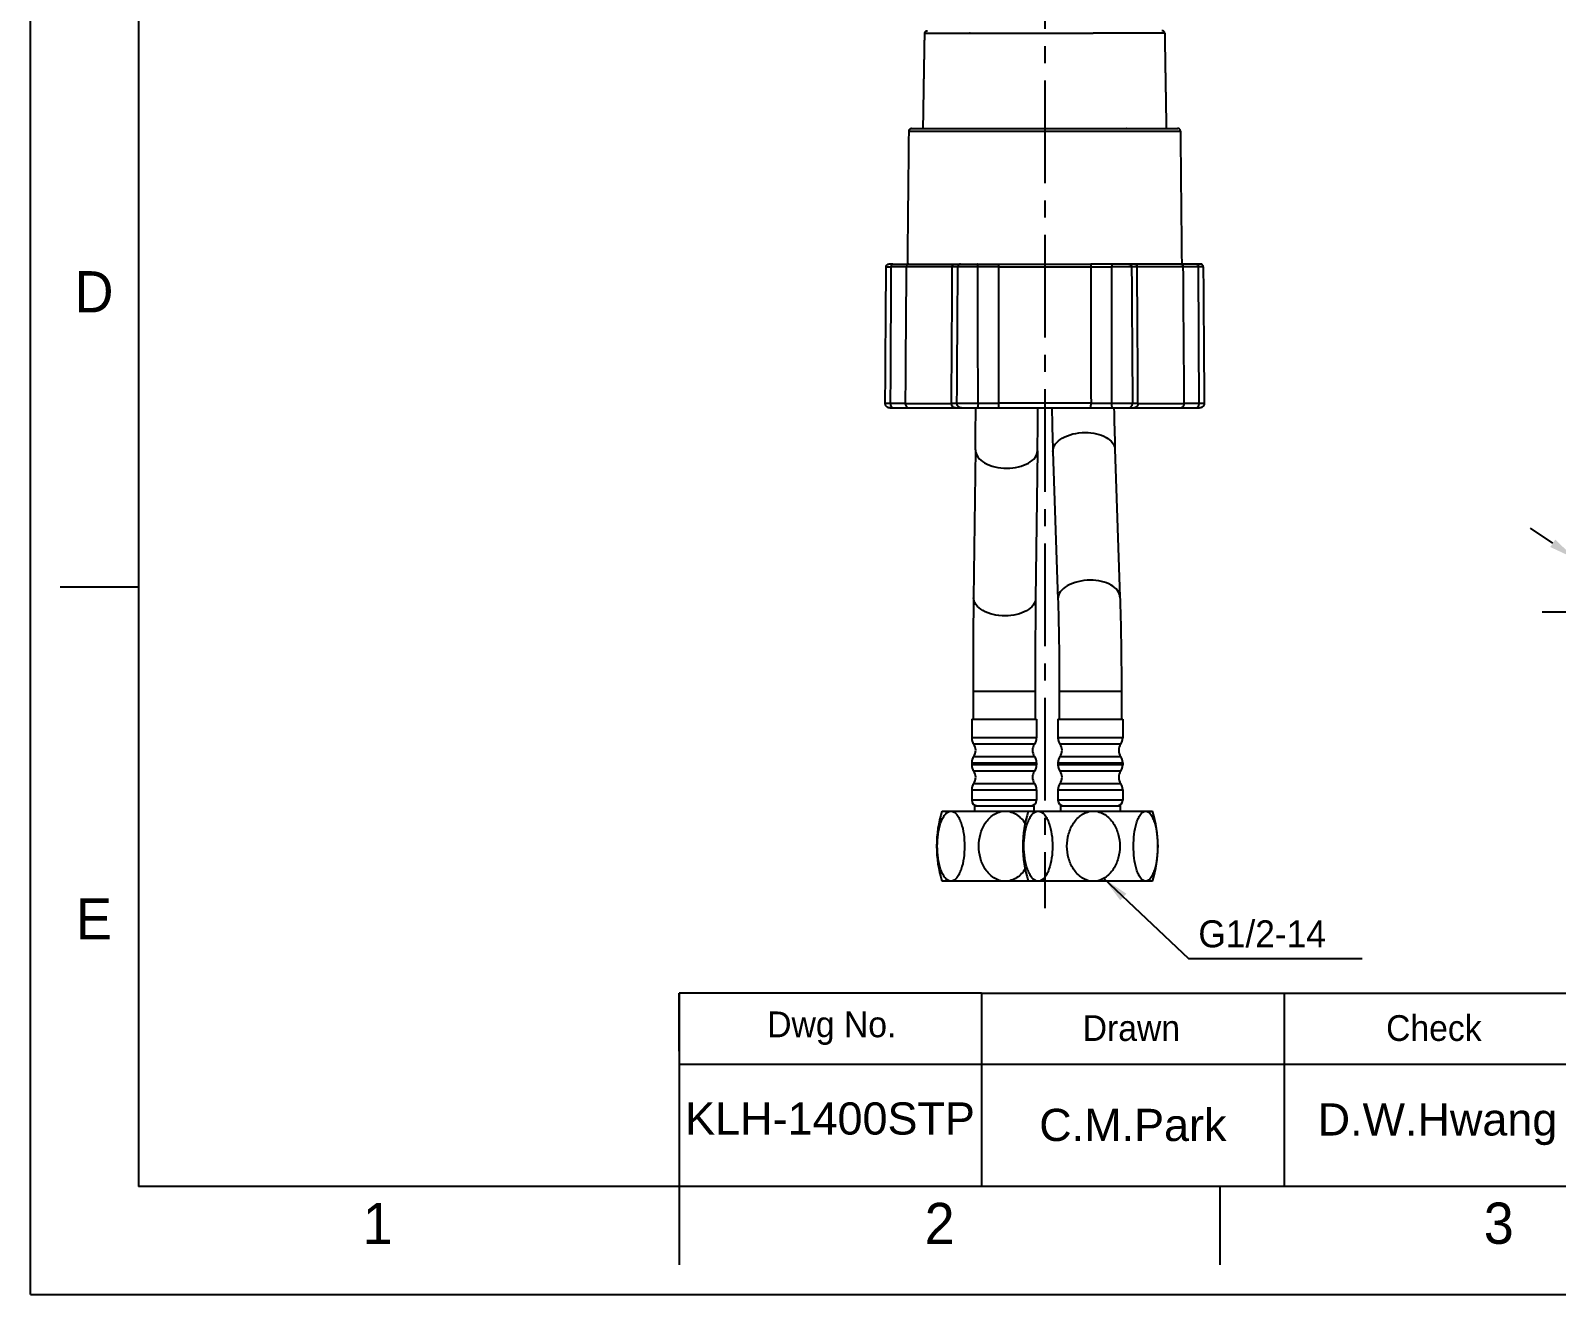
# Model space of a CAD drawing. Extents: x 10319 to 11160, y -16029 to -15435.
# Drawn here: x 10318.7 to 10601.3, y -16029.3 to -15795.3 of the extents above; entities that cross this region are included whole.
import ezdxf

# ---------------------------------------------------------------- set-up
doc = ezdxf.new("R2010")
doc.units = 0
doc.header["$MEASUREMENT"] = 0
doc.linetypes.add('CENTER2', pattern=[28.575, 19.05, -3.175, 3.175, -3.175])
doc.layers.get('0').update_dxf_attribs({"linetype": 'CONTINUOUS'})
doc.layers.get('Defpoints').update_dxf_attribs({"linetype": 'CONTINUOUS'})
for name, color, linetype in [('CENTER', 1, 'CENTER2'), ('FORM', 7, 'CONTINUOUS'), ('TEXT', 2, 'CONTINUOUS')]:
    doc.layers.add(name, color=color, linetype=linetype)
doc.layers.add('DIM_', color=3, linetype='CONTINUOUS', lineweight=9)
doc.styles.add('Arial Unicode MS', font='ARIALUNI.ttf')
doc.styles.get("Standard").update_dxf_attribs({"font": 'Gulim.ttf'})
doc.dimstyles.new('사본 STANDARD', dxfattribs={"dimscale": 0, "dimtxt": 5, "dimasz": 5, "dimexe": 1.25, "dimexo": 0.625, "dimtad": 3, "dimtoh": 1, "dimdsep": 46, "dimtxsty": 'Standard', "dimcen": 2.5, "dimclrd": 3, "dimclre": 3, "dimclrt": 4, "dimadec": 0, "dimazin": 0, "dimtfac": 1, "dimtmove": 0, "dimatfit": 3, "dimfxl": 1, "dimtolj": 1, "dimtzin": 0, "dimarcsym": 0})
doc.dimstyles.new('사본(2) STANDARD', dxfattribs={"dimscale": 0, "dimtxt": 5, "dimasz": 5, "dimexe": 1.25, "dimexo": 0.625, "dimgap": 1.5, "dimtad": 3, "dimtih": 1, "dimtoh": 1, "dimdec": 1, "dimzin": 9, "dimdsep": 46, "dimtxsty": 'Standard', "dimcen": 2.5, "dimclrd": 3, "dimclre": 3, "dimclrt": 4, "dimadec": 0, "dimazin": 0, "dimtfac": 1, "dimtdec": 1, "dimtmove": 0, "dimatfit": 3, "dimfxl": 1.25, "dimtfill": 1, "dimtolj": 1, "dimtzin": 0, "dimarcsym": 0})

# ---------------------------------------------------------------- blocks, each defined once
blk = doc.blocks.new('*D11')
at = {"layer": 'Defpoints', "color": 0, "transparency": 16777216}
for p in [(10604.73, -15893.08), (10633.59, -15912.89)]:
    blk.add_point(p, dxfattribs=at)
at = {"layer": 'DIM_', "color": 3, "lineweight": -2, "transparency": 16777216}
for p, q in [((10600.61, -15890.25), (10596.49, -15887.42)), ((10604.73, -15893.08), (10633.59, -15912.89)), ((10646.11, -15921.48), (10637.71, -15915.72)), ((10677.8, -15921.48), (10646.11, -15921.48))]:
    blk.add_line(p, q, dxfattribs=at)
at = {"layer": 'DIM_', "color": 3, "transparency": 16777216}
for points in [[(10601.08, -15889.57), (10600.14, -15890.94), (10604.73, -15893.08)], [(10638.18, -15915.03), (10637.24, -15916.41), (10633.59, -15912.89)]]:
    blk.add_solid(points, dxfattribs=at)
at = {"layer": 'DIM_', "color": 4, "transparency": 16777216, "insert": (10662.7, -15917.39), "char_height": 5, "attachment_point": 5, "style": 'Arial Unicode MS', "bg_fill": 3, "box_fill_scale": 1.25, "bg_fill_color": 256, "bg_fill_true_color": 13158600, "bg_fill_transparency": 0}
blk.add_mtext('\\A1;%%C32~%%C35', dxfattribs=at)

msp = doc.modelspace()

# ---------------------------------------------------------------- linework, layer by layer
for p, q in [((10519.52, -15872.84), (10520.45, -15900.19)), ((10493.66, -15872.97), (10493.33, -15900.32)), ((10505.16, -15873.11), (10504.83, -15900.46)), ((10508.02, -15873.24), (10508.95, -15900.58)), ((10493.24, -15917.6), (10504.74, -15917.6)), ((10493.24, -15917.6), (10493.24, -15922.83)), ((10504.74, -15917.6), (10504.74, -15922.83)), ((10509.21, -15917.6), (10520.71, -15917.6)), ((10509.21, -15917.6), (10509.21, -15922.83)), ((10520.71, -15917.6), (10520.71, -15922.83)), ((10492.99, -15922.83), (10504.99, -15922.83)), ((10492.99, -15922.83), (10492.99, -15926.27)), ((10504.99, -15922.83), (10504.99, -15926.27)), ((10508.96, -15922.83), (10520.96, -15922.83)), ((10508.96, -15922.83), (10508.96, -15926.27)), ((10520.96, -15922.83), (10520.96, -15926.27)), ((10504.99, -15926.27), (10492.99, -15926.27)), ((10520.96, -15926.27), (10508.96, -15926.27)), ((10504.61, -15927.44), (10493.36, -15927.44)), ((10520.59, -15927.44), (10509.34, -15927.44)), ((10492.99, -15930.89), (10504.99, -15930.89)), ((10492.99, -15930.89), (10492.99, -15931.27)), ((10504.99, -15931.27), (10492.99, -15931.27)), ((10493.36, -15929.73), (10504.61, -15929.73)), ((10504.99, -15930.89), (10504.99, -15931.27)), ((10508.96, -15930.89), (10520.96, -15930.89)), ((10508.96, -15930.89), (10508.96, -15931.27)), ((10520.96, -15931.27), (10508.96, -15931.27)), ((10509.34, -15929.73), (10520.59, -15929.73)), ((10520.96, -15930.89), (10520.96, -15931.27)), ((10504.61, -15932.44), (10493.36, -15932.44)), ((10493.36, -15934.73), (10504.61, -15934.73)), ((10520.59, -15932.44), (10509.34, -15932.44)), ((10509.34, -15934.73), (10520.59, -15934.73)), ((10492.99, -15935.89), (10504.99, -15935.89)), ((10492.99, -15935.89), (10492.99, -15937.83)), ((10504.99, -15937.83), (10492.99, -15937.83)), ((10504.99, -15935.89), (10504.99, -15937.83)), ((10508.96, -15935.89), (10520.96, -15935.89)), ((10508.96, -15935.89), (10508.96, -15937.83)), ((10520.96, -15937.83), (10508.96, -15937.83)), ((10520.96, -15935.89), (10520.96, -15937.83)), ((10487.49, -15939.83), (10526.46, -15939.83)), ((10493.49, -15938.83), (10504.49, -15938.83)), ((10493.49, -15938.83), (10493.49, -15939.83)), ((10504.49, -15938.83), (10504.49, -15939.83)), ((10509.46, -15938.83), (10520.46, -15938.83)), ((10509.46, -15938.83), (10509.46, -15939.83)), ((10520.46, -15938.83), (10520.46, -15939.83)), ((10526.46, -15952.83), (10487.49, -15952.83))]:
    msp.add_line(p, q)
for centre, radius, start, end in [((9225.52, -15858.08), 1268.23, 359.32714, 359.67842), ((9223.31, -15858.06), 1281.95, 359.3272, 359.681), ((10969.46, -15858.03), 461.69, 180.8884, 181.8869), ((10967.25, -15858.09), 447.97, 180.9088, 181.8873), ((11883.93, -15916.55), 1390.7, 179.33118, 180.043), ((11884.07, -15916.55), 1379.34, 179.33143, 180.04331), ((10494.99, -15926.27), 2, 180, 215.6591), ((10502.99, -15926.27), 2, 324.3409, 0), ((10510.96, -15926.27), 2, 180, 215.6591), ((10518.96, -15926.27), 2, 324.3409, 0), ((10491.74, -15928.6), 2, 0.59, 35.6591), ((10491.74, -15928.56), 2, 324.3409, 359.41), ((10506.24, -15928.6), 2, 144.3409, 179.41), ((10506.24, -15928.56), 2, 180.59, 215.6591), ((10507.71, -15928.6), 2, 0.59, 35.6591), ((10507.71, -15928.56), 2, 324.3409, 359.41), ((10522.21, -15928.6), 2, 144.3409, 179.41), ((10522.21, -15928.56), 2, 180.59, 215.6591), ((10494.99, -15930.89), 2, 144.3409, 180), ((10494.99, -15931.27), 2, 180, 215.6591), ((10502.99, -15930.89), 2, 0, 35.6591), ((10502.99, -15931.27), 2, 324.3409, 0), ((10510.96, -15930.89), 2, 144.3409, 180), ((10510.96, -15931.27), 2, 180, 215.6591), ((10518.96, -15930.89), 2, 0, 35.6591), ((10518.96, -15931.27), 2, 324.3409, 0), ((10494.99, -15935.89), 2, 144.3409, 180), ((10491.74, -15933.6), 2, 0.59, 35.6591), ((10491.74, -15933.56), 2, 324.3409, 359.41), ((10506.24, -15933.6), 2, 144.3409, 179.41), ((10506.24, -15933.56), 2, 180.59, 215.6591), ((10502.99, -15935.89), 2, 0, 35.6591), ((10510.96, -15935.89), 2, 144.3409, 180), ((10507.71, -15933.6), 2, 0.59, 35.6591), ((10507.71, -15933.56), 2, 324.3409, 359.41), ((10522.21, -15933.6), 2, 144.3409, 179.41), ((10522.21, -15933.56), 2, 180.59, 215.6591), ((10518.96, -15935.89), 2, 0, 35.6591), ((10493.99, -15937.83), 1, 180, 270), ((10503.99, -15937.83), 1, 270, 0), ((10509.96, -15937.83), 1, 180, 270), ((10519.96, -15937.83), 1, 270, 0), ((10508.11, -15946.33), 21.63, 162.5077, 197.4923), ((10524.09, -15946.33), 21.63, 162.5077, 197.4923), ((10505.84, -15946.33), 21.63, 342.5077, 17.4923)]:
    msp.add_arc(centre, radius, start, end)
for points, degree in [([(10484, -15813.43), (10484.14, -15804.63), (10484.29, -15795.83)], 2), ([(10528.73, -15795.83), (10528.87, -15804.63), (10529.02, -15813.43)], 2), ([(10528.73, -15795.83), (10528.87, -15804.63), (10529.02, -15813.43)], 2), ([(10521.65, -15813.36), (10521.69, -15813.38), (10521.73, -15813.41), (10521.77, -15813.43)], 3), ([(10481.13, -15838.55), (10481.25, -15826.24), (10481.38, -15813.93)], 2), ([(10481.13, -15838.55), (10481.25, -15826.24), (10481.38, -15813.93)], 2), ([(10531.64, -15813.93), (10531.76, -15826.24), (10531.88, -15838.55)], 2), ([(10478.38, -15838.55), (10479.85, -15838.55), (10481.31, -15838.55)], 2), ([(10478.38, -15838.55), (10479.85, -15838.55), (10481.31, -15838.55)], 2), ([(10489.83, -15838.55), (10490.37, -15838.55), (10490.91, -15838.55)], 2), ([(10493.98, -15838.55), (10495.99, -15838.55), (10497.99, -15838.55)], 2), ([(10519.03, -15838.55), (10517.03, -15838.55), (10515.03, -15838.55)], 2), ([(10523.18, -15838.55), (10522.65, -15838.55), (10522.11, -15838.55)], 2), ([(10534.63, -15838.55), (10533.17, -15838.55), (10531.7, -15838.55)], 2), ([(10476.97, -15864.33), (10477.05, -15851.69), (10477.14, -15839.05)], 2), ([(10476.97, -15864.33), (10477.05, -15851.69), (10477.14, -15839.05)], 2), ([(10478.03, -15839.05), (10477.96, -15851.69), (10477.9, -15864.33)], 2), ([(10480.85, -15839.05), (10479.44, -15839.05), (10478.03, -15839.05)], 2), ([(10480.85, -15839.05), (10480.79, -15847.48), (10480.73, -15855.91), (10480.67, -15864.33)], 3), ([(10489.24, -15864.33), (10489.29, -15855.91), (10489.34, -15847.48), (10489.39, -15839.05)], 3), ([(10490.42, -15839.05), (10489.9, -15839.05), (10489.39, -15839.05)], 2), ([(10490.25, -15864.33), (10490.33, -15851.69), (10490.42, -15839.05)], 2), ([(10497.97, -15839.05), (10496.04, -15839.05), (10494.11, -15839.05)], 2), ([(10494.16, -15864.33), (10494.14, -15851.69), (10494.11, -15839.05)], 2), ([(10497.97, -15839.05), (10497.96, -15847.48), (10497.95, -15855.91), (10497.94, -15864.33)], 3), ([(10515.05, -15839.05), (10516.97, -15839.05), (10518.9, -15839.05)], 2), ([(10515.05, -15839.05), (10515.06, -15847.48), (10515.07, -15855.91), (10515.08, -15864.33)], 3), ([(10518.9, -15839.05), (10518.88, -15851.69), (10518.86, -15864.33)], 2), ([(10522.6, -15839.05), (10522.68, -15851.69), (10522.77, -15864.33)], 2), ([(10523.63, -15839.05), (10523.11, -15839.05), (10522.6, -15839.05)], 2), ([(10523.78, -15864.33), (10523.73, -15855.91), (10523.68, -15847.48), (10523.63, -15839.05)], 3), ([(10532.35, -15864.33), (10532.29, -15855.91), (10532.23, -15847.48), (10532.17, -15839.05)], 3), ([(10534.99, -15839.05), (10533.58, -15839.05), (10532.17, -15839.05)], 2), ([(10535.11, -15864.33), (10535.05, -15851.69), (10534.99, -15839.05)], 2), ([(10535.87, -15839.05), (10535.96, -15851.69), (10536.05, -15864.33)], 2), ([(10477.9, -15864.33), (10479.28, -15864.33), (10480.67, -15864.33)], 2), ([(10489.24, -15864.33), (10489.74, -15864.33), (10490.25, -15864.33)], 2), ([(10494.16, -15864.33), (10496.05, -15864.33), (10497.94, -15864.33)], 2), ([(10515.08, -15864.33), (10516.97, -15864.33), (10518.86, -15864.33)], 2), ([(10522.77, -15864.33), (10523.27, -15864.33), (10523.78, -15864.33)], 2), ([(10532.35, -15864.33), (10533.73, -15864.33), (10535.11, -15864.33)], 2), ([(10478.5, -15865.19), (10479.98, -15865.19), (10481.45, -15865.19)], 2), ([(10478.5, -15865.19), (10479.98, -15865.19), (10481.45, -15865.19)], 2), ([(10489.99, -15865.19), (10490.53, -15865.19), (10491.07, -15865.19)], 2), ([(10493.94, -15865.19), (10495.96, -15865.19), (10497.97, -15865.19)], 2), ([(10515.04, -15865.19), (10517.06, -15865.19), (10519.07, -15865.19)], 2), ([(10521.95, -15865.19), (10522.49, -15865.19), (10523.03, -15865.19)], 2), ([(10531.56, -15865.19), (10533.04, -15865.19), (10534.51, -15865.19)], 2)]:
    msp.add_open_spline(points, degree=degree)
for points, weights in [([(10484.29, -15795.83), (10484.29, -15795.34), (10484.79, -15795.34)], [1, 0.707106781187, 1]), ([(10528.73, -15795.83), (10528.73, -15795.83), (10515.48, -15795.83)], [1, 0.837843470874, 1]), ([(10477.14, -15839.05), (10477.14, -15838.55), (10477.65, -15838.55)], [1, 0.707106781187, 1]), ([(10477.14, -15839.05), (10477.14, -15838.55), (10477.65, -15838.55)], [1, 0.707106781187, 1]), ([(10478.38, -15838.55), (10477.65, -15838.55), (10477.65, -15838.55)], [1, 0.923879532511, 1]), ([(10478.38, -15838.55), (10477.65, -15838.55), (10477.65, -15838.55)], [1, 0.923879532511, 1]), ([(10478.38, -15838.55), (10478.03, -15838.55), (10478.03, -15839.05)], [1, 0.709570736537, 1]), ([(10481.31, -15838.55), (10482.97, -15838.55), (10489.83, -15838.55)], [1, 0.943135436436, 1]), ([(10490.91, -15838.55), (10490.42, -15838.55), (10490.42, -15839.05)], [1, 0.709570736536, 1]), ([(10490.91, -15838.55), (10491.56, -15838.55), (10493.98, -15838.55)], [1, 0.707106781187, 1]), ([(10494.11, -15839.05), (10494.11, -15838.55), (10493.98, -15838.55)], [1, 0.709570736536, 1]), ([(10497.99, -15838.55), (10506.51, -15838.55), (10515.03, -15838.55)], [1, 0.943135436436, 1]), ([(10519.03, -15838.55), (10518.9, -15838.55), (10518.9, -15839.05)], [1, 0.709570736536, 1]), ([(10522.11, -15838.55), (10521.46, -15838.55), (10519.03, -15838.55)], [1, 0.707106781187, 1]), ([(10522.11, -15838.55), (10522.59, -15838.55), (10522.6, -15839.05)], [1, 0.709570736537, 1]), ([(10531.7, -15838.55), (10530.04, -15838.55), (10523.18, -15838.55)], [1, 0.943135436436, 1]), ([(10534.63, -15838.55), (10534.99, -15838.55), (10534.99, -15839.05)], [1, 0.709570736536, 1]), ([(10535.37, -15838.55), (10535.37, -15838.55), (10534.63, -15838.55)], [1, 0.923879532511, 1]), ([(10477.14, -15839.05), (10477.14, -15839.05), (10478.03, -15839.05)], [1, 0.923879532511, 1]), ([(10489.39, -15839.05), (10482.56, -15839.05), (10480.85, -15839.05)], [1, 0.945106627571, 1]), ([(10494.11, -15839.05), (10491.2, -15839.05), (10490.42, -15839.05)], [1, 0.707106781187, 1]), ([(10497.97, -15839.05), (10506.51, -15839.05), (10515.05, -15839.05)], [1, 0.945106627571, 1]), ([(10522.6, -15839.05), (10521.81, -15839.05), (10518.9, -15839.05)], [1, 0.707106781187, 1]), ([(10532.17, -15839.05), (10530.45, -15839.05), (10523.63, -15839.05)], [1, 0.945106627571, 1]), ([(10535.87, -15839.05), (10535.87, -15839.05), (10534.99, -15839.05)], [0.853553390593, 0.853553390593, 1]), ([(10476.97, -15864.33), (10476.97, -15864.33), (10477.9, -15864.33)], [1, 0.923879532511, 1]), ([(10477.81, -15865.19), (10476.96, -15865.18), (10476.97, -15864.33)], [1, 0.707106781187, 1]), ([(10477.81, -15865.19), (10476.96, -15865.18), (10476.97, -15864.33)], [1, 0.707106781187, 1]), ([(10480.67, -15864.34), (10482.4, -15864.34), (10489.24, -15864.34)], [1, 0.945515141595, 1]), ([(10490.25, -15864.33), (10491.08, -15864.33), (10494.16, -15864.33)], [1, 0.707106781187, 1]), ([(10515.08, -15864.33), (10506.51, -15864.33), (10497.94, -15864.33)], [1, 0.945515077098, 1]), ([(10518.86, -15864.33), (10518.85, -15865.18), (10519.07, -15865.19)], [1, 0.707106781187, 1]), ([(10518.86, -15864.33), (10521.94, -15864.33), (10522.77, -15864.33)], [1, 0.707106781187, 1]), ([(10521.95, -15865.19), (10522.77, -15865.18), (10522.77, -15864.33)], [1, 0.707106781187, 1]), ([(10523.78, -15864.34), (10530.62, -15864.34), (10532.35, -15864.34)], [1, 0.945515141595, 1]), ([(10535.11, -15864.33), (10536.05, -15864.33), (10536.05, -15864.33)], [1, 0.853553390593, 0.853553390593]), ([(10477.81, -15865.19), (10477.81, -15865.19), (10478.5, -15865.19)], [1, 0.923879532511, 1]), ([(10477.81, -15865.19), (10477.81, -15865.19), (10478.5, -15865.19)], [1, 0.923879532511, 1]), ([(10481.45, -15865.19), (10483.09, -15865.19), (10489.99, -15865.19)], [1, 0.942180502973, 1]), ([(10491.07, -15865.19), (10491.67, -15865.19), (10493.94, -15865.19)], [1, 0.707106781187, 1]), ([(10497.97, -15865.19), (10506.51, -15865.19), (10515.04, -15865.19)], [1, 0.942180502973, 1]), ([(10519.07, -15865.19), (10521.34, -15865.19), (10521.95, -15865.19)], [1, 0.707106781187, 1]), ([(10523.03, -15865.19), (10529.93, -15865.19), (10531.56, -15865.19)], [1, 0.942180502973, 1]), ([(10534.51, -15865.19), (10535.2, -15865.19), (10535.2, -15865.19)], [1, 0.923879532511, 1])]:
    msp.add_rational_spline(points, weights, degree=2)
for points, weights, degree, knots in [([(10484.29, -15795.83), (10484.29, -15795.83), (10489.24, -15795.83), (10497.53, -15795.83), (10497.53, -15795.83), (10497.53, -15795.83), (10497.54, -15795.83), (10500.53, -15795.83), (10503.52, -15795.83), (10506.51, -15795.83), (10509.5, -15795.83), (10512.49, -15795.83), (10515.48, -15795.83)], [1, 0.891895647249, 0.891895647249, 1, 1, 1, 1, 1, 1, 1, 1, 1, 1], 3, [-25.661551, -25.661551, -25.661551, -25.661551, 0, 0, 0, 0.005319, 0.005319, 0.005319, 10.378919, 10.378919, 10.378919, 20.757829, 20.757829, 20.757829, 20.757829]), ([(10528.73, -15795.83), (10528.72, -15795.63), (10528.58, -15795.49), (10528.43, -15795.34), (10528.22, -15795.34)], [0.993201446042, 0.853553390593, 0.853553390593, 0.853553390593, 1], 2, [0.0097775, 0.0097775, 0.0097775, 0.4162846, 0.4162846, 0.8325693, 0.8325693, 0.8325693]), ([(10481.38, -15813.93), (10481.38, -15813.72), (10481.52, -15813.58), (10481.67, -15813.43), (10481.88, -15813.43)], [1, 0.853553390593, 0.853553390593, 0.853553390593, 1], 2, [0, 0, 0, 0.4162846, 0.4162846, 0.8325693, 0.8325693, 0.8325693]), ([(10481.38, -15813.93), (10481.38, -15813.72), (10481.52, -15813.58), (10481.67, -15813.43), (10481.88, -15813.43)], [1, 0.853553390593, 0.853553390593, 0.853553390593, 1], 2, [0, 0, 0, 0.4162846, 0.4162846, 0.8325693, 0.8325693, 0.8325693]), ([(10481.88, -15813.43), (10481.88, -15813.43), (10506.51, -15813.43), (10531.13, -15813.43), (10531.13, -15813.43)], [1, 0.707106781187, 1, 0.707106781187, 1], 2, [-154.739145, -154.739145, -154.739145, -116.054359, -116.054359, -77.369573, -77.369573, -77.369573]), ([(10531.64, -15813.93), (10531.64, -15813.72), (10531.49, -15813.58), (10531.34, -15813.43), (10531.13, -15813.43)], [0.995895694351, 0.853553390593, 0.853553390593, 0.853553390593, 1], 2, [0.0058748, 0.0058748, 0.0058748, 0.4162846, 0.4162846, 0.8325693, 0.8325693, 0.8325693]), ([(10481.38, -15813.93), (10481.38, -15813.93), (10506.51, -15813.93), (10531.64, -15813.93), (10531.64, -15813.93)], [1, 0.707106781187, 1, 0.707106781187, 1], 2, [-78.948144, -78.948144, -78.948144, -39.474072, -39.474072, 0, 0, 0]), ([(10535.87, -15839.05), (10535.87, -15838.85), (10535.72, -15838.7), (10535.58, -15838.55), (10535.37, -15838.55)], [0.997126641142, 0.853553390593, 0.853553390593, 0.853553390593, 1], 2, [0.0041041, 0.0041041, 0.0041041, 0.4162846, 0.4162846, 0.8325693, 0.8325693, 0.8325693]), ([(10477.9, -15864.33), (10477.9, -15864.69), (10478.08, -15864.94), (10478.25, -15865.19), (10478.5, -15865.19)], [1, 0.923210217113, 1, 0.923210217113, 1], 2, [0, 0, 0, 0.66855, 0.66855, 1.3371, 1.3371, 1.3371]), ([(10491.07, -15865.19), (10490.73, -15865.19), (10490.49, -15864.94), (10490.25, -15864.69), (10490.25, -15864.33)], [1, 0.923210217113, 1, 0.923210217113, 1], 2, [0, 0, 0, 0.66855, 0.66855, 1.3371, 1.3371, 1.3371]), ([(10494.16, -15864.33), (10494.16, -15864.69), (10494.1, -15864.94), (10494.03, -15865.19), (10493.94, -15865.19)], [1, 0.923210217113, 1, 0.923210217113, 1], 2, [0, 0, 0, 0.66855, 0.66855, 1.3371, 1.3371, 1.3371]), ([(10534.51, -15865.19), (10534.76, -15865.19), (10534.94, -15864.94), (10535.11, -15864.69), (10535.11, -15864.33)], [1, 0.923210217113, 1, 0.923210217113, 1], 2, [0, 0, 0, 0.66855, 0.66855, 1.3371, 1.3371, 1.3371]), ([(10536.05, -15864.34), (10536.05, -15864.69), (10535.8, -15864.94), (10535.55, -15865.19), (10535.2, -15865.19)], [1, 0.853553390593, 0.853553390593, 0.853553390593, 1], 2, [0, 0, 0, 0.702057, 0.702057, 1.404114, 1.404114, 1.404114])]:
    msp.add_rational_spline(points, weights, degree=degree, knots=knots)
at = {"lineweight": -3}
for points, weights in [([(10478.38, -15838.55), (10478.03, -15838.55), (10478.03, -15839.05)], [1, 0.709570736537, 1]), ([(10477.14, -15839.05), (10477.14, -15839.05), (10478.03, -15839.05)], [1, 0.923879532511, 1]), ([(10476.97, -15864.33), (10476.97, -15864.33), (10477.9, -15864.33)], [1, 0.923879532511, 1])]:
    msp.add_rational_spline(points, weights, degree=2, dxfattribs=at)
for points, knots in [([(10481.31, -15838.55), (10481.27, -15838.55), (10481.23, -15838.56), (10481.19, -15838.57), (10481.14, -15838.58), (10481.1, -15838.61), (10481.05, -15838.64), (10481.01, -15838.67), (10480.97, -15838.71), (10480.94, -15838.75), (10480.91, -15838.79), (10480.89, -15838.84), (10480.87, -15838.89), (10480.86, -15838.94), (10480.85, -15839), (10480.85, -15839.05)], [-0.8012683, -0.8012683, -0.8012683, -0.8012683, -0.6722082, -0.6722082, -0.6722082, -0.4973625, -0.4973625, -0.4973625, -0.3295684, -0.3295684, -0.3295684, -0.1648828, -0.1648828, -0.1648828, 0, 0, 0, 0]), ([(10480.67, -15864.34), (10480.67, -15864.43), (10480.68, -15864.52), (10480.71, -15864.6), (10480.73, -15864.69), (10480.77, -15864.77), (10480.82, -15864.85), (10480.87, -15864.92), (10480.94, -15864.98), (10481, -15865.04), (10481.08, -15865.09), (10481.16, -15865.13), (10481.24, -15865.16), (10481.31, -15865.18), (10481.37, -15865.19), (10481.44, -15865.19)], [0.005971, 0.005971, 0.005971, 0.005971, 0.27783, 0.27783, 0.27783, 0.555346, 0.555346, 0.555346, 0.837848, 0.837848, 0.837848, 1.132066, 1.132066, 1.132066, 1.366222, 1.366222, 1.366222, 1.366222])]:
    msp.add_open_spline(points, degree=3, knots=knots, dxfattribs=at)
for points, knots in [([(10481.31, -15838.55), (10481.27, -15838.55), (10481.23, -15838.56), (10481.19, -15838.57), (10481.14, -15838.58), (10481.1, -15838.61), (10481.05, -15838.64), (10481.01, -15838.67), (10480.97, -15838.71), (10480.94, -15838.75), (10480.91, -15838.79), (10480.89, -15838.84), (10480.87, -15838.89), (10480.86, -15838.94), (10480.85, -15839), (10480.85, -15839.05)], [-0.8012683, -0.8012683, -0.8012683, -0.8012683, -0.6722082, -0.6722082, -0.6722082, -0.4973625, -0.4973625, -0.4973625, -0.3295684, -0.3295684, -0.3295684, -0.1648828, -0.1648828, -0.1648828, 0, 0, 0, 0]), ([(10489.39, -15839.05), (10489.39, -15839), (10489.4, -15838.94), (10489.41, -15838.89), (10489.43, -15838.84), (10489.45, -15838.79), (10489.48, -15838.75), (10489.51, -15838.71), (10489.55, -15838.67), (10489.58, -15838.64), (10489.63, -15838.61), (10489.67, -15838.58), (10489.72, -15838.57), (10489.75, -15838.56), (10489.79, -15838.55), (10489.83, -15838.55)], [-0.8072468, -0.8072468, -0.8072468, -0.8072468, -0.6423641, -0.6423641, -0.6423641, -0.4776785, -0.4776785, -0.4776785, -0.3098843, -0.3098843, -0.3098843, -0.1350386, -0.1350386, -0.1350386, -0.0059786, -0.0059786, -0.0059786, -0.0059786]), ([(10497.98, -15838.64), (10497.97, -15838.67), (10497.97, -15838.71), (10497.97, -15838.75), (10497.97, -15838.79), (10497.97, -15838.84), (10497.97, -15838.89), (10497.97, -15838.94), (10497.97, -15839), (10497.97, -15839.05)], [-0.4973625, -0.4973625, -0.4973625, -0.4973625, -0.3295684, -0.3295684, -0.3295684, -0.1648828, -0.1648828, -0.1648828, 0, 0, 0, 0]), ([(10515.04, -15838.64), (10515.04, -15838.67), (10515.04, -15838.71), (10515.04, -15838.75), (10515.04, -15838.79), (10515.05, -15838.84), (10515.05, -15838.89), (10515.05, -15838.94), (10515.05, -15839), (10515.05, -15839.05)], [0.3098843, 0.3098843, 0.3098843, 0.3098843, 0.4776785, 0.4776785, 0.4776785, 0.6423641, 0.6423641, 0.6423641, 0.8072468, 0.8072468, 0.8072468, 0.8072468]), ([(10523.19, -15838.55), (10523.22, -15838.55), (10523.26, -15838.56), (10523.3, -15838.57), (10523.34, -15838.58), (10523.39, -15838.61), (10523.43, -15838.64), (10523.47, -15838.67), (10523.51, -15838.71), (10523.54, -15838.75), (10523.56, -15838.79), (10523.59, -15838.84), (10523.6, -15838.89), (10523.62, -15838.94), (10523.63, -15839), (10523.63, -15839.05)], [-0.8012683, -0.8012683, -0.8012683, -0.8012683, -0.6722082, -0.6722082, -0.6722082, -0.4973625, -0.4973625, -0.4973625, -0.3295684, -0.3295684, -0.3295684, -0.1648828, -0.1648828, -0.1648828, 0, 0, 0, 0]), ([(10531.71, -15838.55), (10531.75, -15838.55), (10531.78, -15838.56), (10531.82, -15838.57), (10531.87, -15838.58), (10531.92, -15838.61), (10531.96, -15838.64), (10532, -15838.67), (10532.04, -15838.71), (10532.07, -15838.75), (10532.1, -15838.79), (10532.13, -15838.84), (10532.14, -15838.89), (10532.16, -15838.94), (10532.17, -15839), (10532.17, -15839.05)], [0.0059786, 0.0059786, 0.0059786, 0.0059786, 0.1350386, 0.1350386, 0.1350386, 0.3098843, 0.3098843, 0.3098843, 0.4776785, 0.4776785, 0.4776785, 0.6423641, 0.6423641, 0.6423641, 0.8072468, 0.8072468, 0.8072468, 0.8072468]), ([(10480.67, -15864.34), (10480.67, -15864.43), (10480.68, -15864.52), (10480.71, -15864.6), (10480.73, -15864.69), (10480.77, -15864.77), (10480.82, -15864.85), (10480.87, -15864.92), (10480.94, -15864.98), (10481, -15865.04), (10481.08, -15865.09), (10481.16, -15865.13), (10481.24, -15865.16), (10481.31, -15865.18), (10481.37, -15865.19), (10481.44, -15865.19)], [0.005971, 0.005971, 0.005971, 0.005971, 0.27783, 0.27783, 0.27783, 0.555346, 0.555346, 0.555346, 0.837848, 0.837848, 0.837848, 1.132066, 1.132066, 1.132066, 1.366222, 1.366222, 1.366222, 1.366222]), ([(10489.98, -15865.19), (10489.92, -15865.19), (10489.85, -15865.18), (10489.79, -15865.16), (10489.71, -15865.13), (10489.63, -15865.09), (10489.56, -15865.04), (10489.5, -15864.98), (10489.44, -15864.92), (10489.39, -15864.85), (10489.34, -15864.77), (10489.3, -15864.69), (10489.28, -15864.6), (10489.25, -15864.52), (10489.24, -15864.43), (10489.24, -15864.34)], [0.007729, 0.007729, 0.007729, 0.007729, 0.241884, 0.241884, 0.241884, 0.536103, 0.536103, 0.536103, 0.818605, 0.818605, 0.818605, 1.09612, 1.09612, 1.09612, 1.367979, 1.367979, 1.367979, 1.367979]), ([(10497.94, -15864.34), (10497.94, -15864.43), (10497.94, -15864.52), (10497.94, -15864.6), (10497.94, -15864.69), (10497.94, -15864.77), (10497.94, -15864.85), (10497.95, -15864.92), (10497.95, -15864.98), (10497.95, -15865.04), (10497.95, -15865.09), (10497.96, -15865.13), (10497.96, -15865.16)], [0.005971, 0.005971, 0.005971, 0.005971, 0.27783, 0.27783, 0.27783, 0.555346, 0.555346, 0.555346, 0.837848, 0.837848, 0.837848, 1.132066, 1.132066, 1.132066, 1.132066]), ([(10515.05, -15865.16), (10515.06, -15865.13), (10515.06, -15865.09), (10515.06, -15865.04), (10515.07, -15864.98), (10515.07, -15864.92), (10515.07, -15864.85), (10515.07, -15864.77), (10515.08, -15864.69), (10515.08, -15864.6), (10515.08, -15864.52), (10515.08, -15864.43), (10515.08, -15864.34)], [0.241884, 0.241884, 0.241884, 0.241884, 0.536103, 0.536103, 0.536103, 0.818605, 0.818605, 0.818605, 1.09612, 1.09612, 1.09612, 1.367979, 1.367979, 1.367979, 1.367979]), ([(10523.78, -15864.34), (10523.78, -15864.43), (10523.76, -15864.52), (10523.74, -15864.6), (10523.71, -15864.69), (10523.68, -15864.77), (10523.63, -15864.85), (10523.58, -15864.92), (10523.52, -15864.98), (10523.45, -15865.04), (10523.39, -15865.09), (10523.31, -15865.13), (10523.23, -15865.16), (10523.17, -15865.18), (10523.1, -15865.19), (10523.03, -15865.19)], [0.005971, 0.005971, 0.005971, 0.005971, 0.27783, 0.27783, 0.27783, 0.555346, 0.555346, 0.555346, 0.837848, 0.837848, 0.837848, 1.132066, 1.132066, 1.132066, 1.366222, 1.366222, 1.366222, 1.366222]), ([(10531.57, -15865.19), (10531.64, -15865.19), (10531.71, -15865.18), (10531.78, -15865.16), (10531.86, -15865.13), (10531.94, -15865.09), (10532.01, -15865.04), (10532.08, -15864.98), (10532.14, -15864.92), (10532.19, -15864.85), (10532.24, -15864.77), (10532.28, -15864.69), (10532.31, -15864.6), (10532.33, -15864.52), (10532.35, -15864.43), (10532.35, -15864.34)], [0.007729, 0.007729, 0.007729, 0.007729, 0.241884, 0.241884, 0.241884, 0.536103, 0.536103, 0.536103, 0.818605, 0.818605, 0.818605, 1.09612, 1.09612, 1.09612, 1.367979, 1.367979, 1.367979, 1.367979]), ([(10508.02, -15873.24), (10508.01, -15872.77), (10508.41, -15871.72), (10509.81, -15870.63), (10511.75, -15869.91), (10513.23, -15869.74), (10514, -15869.74)], [0, 0, 0, 0, 0.184443, 0.413679, 0.69289, 1, 1, 1, 1]), ([(10514, -15869.74), (10514.71, -15869.74), (10516.05, -15869.88), (10517.82, -15870.51), (10519.11, -15871.48), (10519.5, -15872.42), (10519.52, -15872.84)], [0, 0, 0, 0, 0.3088, 0.585268, 0.812996, 1, 1, 1, 1]), ([(10493.66, -15872.97), (10493.66, -15873.42), (10494.05, -15874.44), (10495.43, -15875.49), (10497.31, -15876.18), (10498.75, -15876.34), (10499.5, -15876.34)], [0, 0, 0, 0, 0.185308, 0.414015, 0.692301, 1, 1, 1, 1]), ([(10499.5, -15876.34), (10500.22, -15876.34), (10501.61, -15876.19), (10503.43, -15875.54), (10504.76, -15874.52), (10505.16, -15873.55), (10505.16, -15873.11)], [0, 0, 0, 0, 0.3083, 0.585609, 0.81378, 1, 1, 1, 1]), ([(10514.93, -15897.09), (10514.16, -15897.09), (10512.68, -15897.26), (10510.74, -15897.97), (10509.34, -15899.07), (10508.94, -15900.12), (10508.95, -15900.58)], [0, 0, 0, 0, 0.30711, 0.586321, 0.815557, 1, 1, 1, 1]), ([(10520.45, -15900.19), (10520.43, -15899.77), (10520.04, -15898.83), (10518.75, -15897.85), (10516.98, -15897.23), (10515.64, -15897.09), (10514.93, -15897.09)], [0, 0, 0, 0, 0.187004, 0.414732, 0.6912, 1, 1, 1, 1]), ([(10499.16, -15903.69), (10498.41, -15903.69), (10496.98, -15903.53), (10495.1, -15902.84), (10493.72, -15901.78), (10493.33, -15900.77), (10493.33, -15900.32)], [0, 0, 0, 0, 0.307699, 0.585985, 0.814692, 1, 1, 1, 1]), ([(10504.83, -15900.46), (10504.83, -15900.9), (10504.43, -15901.87), (10503.1, -15902.88), (10501.28, -15903.54), (10499.89, -15903.69), (10499.16, -15903.69)], [0, 0, 0, 0, 0.18622, 0.414391, 0.6917, 1, 1, 1, 1]), ([(10508.95, -15900.58), (10509, -15901.88), (10509.16, -15907.55), (10509.21, -15913.22), (10509.21, -15917.6)], [0, 0, 0, 0, 0.2284, 1, 1, 1, 1]), ([(10520.45, -15900.19), (10520.49, -15901.52), (10520.66, -15907.32), (10520.71, -15913.12), (10520.71, -15917.6)], [0, 0, 0, 0, 0.22949, 1, 1, 1, 1]), ([(10486.61, -15946.33), (10486.61, -15945.59), (10486.7, -15944.15), (10487.07, -15942.43), (10487.56, -15941.22), (10488.06, -15940.35), (10488.71, -15939.83), (10489.13, -15939.83)], [0, 0, 0, 0, 0.301519, 0.585419, 0.713806, 0.827791, 1, 1, 1, 1]), ([(10489.13, -15939.83), (10489.55, -15939.83), (10490.2, -15940.35), (10490.7, -15941.22), (10491.19, -15942.43), (10491.56, -15944.15), (10491.65, -15945.59), (10491.65, -15946.33)], [0, 0, 0, 0, 0.172211, 0.286185, 0.414574, 0.69849, 1, 1, 1, 1]), ([(10494.29, -15946.33), (10494.29, -15945.59), (10494.49, -15944.09), (10495.39, -15942.01), (10496.95, -15940.33), (10498.45, -15939.83), (10499.19, -15939.83)], [0, 0, 0, 0, 0.250945, 0.501572, 0.751539, 1, 1, 1, 1]), ([(10499.19, -15939.83), (10499.94, -15939.83), (10501.48, -15940.36), (10502.53, -15941.52), (10502.93, -15942.17)], [0, 0, 0, 0, 0.49838, 1, 1, 1, 1]), ([(10502.64, -15946.33), (10502.64, -15945.59), (10502.75, -15944.15), (10503.13, -15942.42), (10503.65, -15941.21), (10504.18, -15940.34), (10504.86, -15939.83), (10505.3, -15939.83)], [0, 0, 0, 0, 0.298582, 0.580396, 0.708471, 0.822979, 1, 1, 1, 1]), ([(10505.3, -15939.83), (10505.74, -15939.83), (10506.41, -15940.34), (10506.95, -15941.21), (10507.46, -15942.42), (10507.85, -15944.15), (10507.95, -15945.59), (10507.95, -15946.33)], [0, 0, 0, 0, 0.177022, 0.29152, 0.419597, 0.701427, 1, 1, 1, 1]), ([(10510.63, -15946.33), (10510.63, -15945.59), (10510.83, -15944.09), (10511.73, -15942.01), (10513.28, -15940.33), (10514.78, -15939.83), (10515.52, -15939.83)], [0, 0, 0, 0, 0.251037, 0.501736, 0.751679, 1, 1, 1, 1]), ([(10515.52, -15939.83), (10516.26, -15939.83), (10517.76, -15940.33), (10519.31, -15942.01), (10520.22, -15944.09), (10520.42, -15945.59), (10520.42, -15946.33)], [0, 0, 0, 0, 0.248332, 0.498271, 0.748955, 1, 1, 1, 1]), ([(10522.95, -15946.33), (10522.95, -15945.59), (10523.04, -15944.15), (10523.36, -15942.43), (10523.8, -15941.22), (10524.23, -15940.38), (10524.8, -15939.83), (10525.19, -15939.83)], [0, 0, 0, 0, 0.307851, 0.596308, 0.725436, 0.838372, 1, 1, 1, 1]), ([(10525.19, -15939.83), (10525.58, -15939.83), (10526.16, -15940.38), (10526.59, -15941.22), (10527.02, -15942.43), (10527.35, -15944.15), (10527.43, -15945.59), (10527.43, -15946.33)], [0, 0, 0, 0, 0.16163, 0.274555, 0.403685, 0.692158, 1, 1, 1, 1]), ([(10489.13, -15952.83), (10488.71, -15952.83), (10488.06, -15952.32), (10487.56, -15951.45), (10487.07, -15950.24), (10486.7, -15948.52), (10486.61, -15947.07), (10486.61, -15946.33)], [0, 0, 0, 0, 0.172211, 0.286185, 0.414574, 0.69849, 1, 1, 1, 1]), ([(10491.65, -15946.33), (10491.65, -15947.07), (10491.56, -15948.52), (10491.19, -15950.24), (10490.7, -15951.45), (10490.2, -15952.32), (10489.55, -15952.83), (10489.13, -15952.83)], [0, 0, 0, 0, 0.301519, 0.585419, 0.713806, 0.827791, 1, 1, 1, 1]), ([(10499.19, -15952.83), (10498.45, -15952.83), (10496.95, -15952.33), (10495.39, -15950.66), (10494.49, -15948.58), (10494.29, -15947.08), (10494.29, -15946.33)], [0, 0, 0, 0, 0.248459, 0.498422, 0.74906, 1, 1, 1, 1]), ([(10505.3, -15952.83), (10504.86, -15952.83), (10504.18, -15952.33), (10503.65, -15951.45), (10503.13, -15950.24), (10502.75, -15948.52), (10502.64, -15947.07), (10502.64, -15946.33)], [0, 0, 0, 0, 0.177022, 0.29152, 0.419597, 0.701427, 1, 1, 1, 1]), ([(10507.95, -15946.33), (10507.95, -15947.07), (10507.85, -15948.52), (10507.46, -15950.24), (10506.95, -15951.45), (10506.41, -15952.33), (10505.74, -15952.83), (10505.3, -15952.83)], [0, 0, 0, 0, 0.298582, 0.580396, 0.708471, 0.822979, 1, 1, 1, 1]), ([(10515.52, -15952.83), (10514.78, -15952.83), (10513.28, -15952.33), (10511.73, -15950.66), (10510.83, -15948.58), (10510.63, -15947.08), (10510.63, -15946.33)], [0, 0, 0, 0, 0.248332, 0.498271, 0.748955, 1, 1, 1, 1]), ([(10520.42, -15946.33), (10520.42, -15947.08), (10520.22, -15948.58), (10519.31, -15950.66), (10517.76, -15952.33), (10516.26, -15952.83), (10515.52, -15952.83)], [0, 0, 0, 0, 0.251037, 0.501736, 0.751679, 1, 1, 1, 1]), ([(10525.19, -15952.83), (10524.8, -15952.83), (10524.23, -15952.29), (10523.8, -15951.45), (10523.36, -15950.23), (10523.04, -15948.51), (10522.95, -15947.07), (10522.95, -15946.33)], [0, 0, 0, 0, 0.16163, 0.274555, 0.403685, 0.692158, 1, 1, 1, 1]), ([(10527.43, -15946.33), (10527.43, -15947.07), (10527.35, -15948.51), (10527.02, -15950.23), (10526.59, -15951.45), (10526.16, -15952.29), (10525.58, -15952.83), (10525.19, -15952.83)], [0, 0, 0, 0, 0.307851, 0.596308, 0.725436, 0.838372, 1, 1, 1, 1]), ([(10502.93, -15950.5), (10502.53, -15951.14), (10501.48, -15952.31), (10499.94, -15952.83), (10499.19, -15952.83)], [0, 0, 0, 0, 0.501623, 1, 1, 1, 1])]:
    msp.add_open_spline(points, degree=3, knots=knots)
for points, degree in [([(10478.03, -15839.05), (10477.96, -15851.69), (10477.9, -15864.33)], 2), ([(10480.85, -15839.05), (10479.44, -15839.05), (10478.03, -15839.05)], 2), ([(10480.85, -15839.05), (10480.79, -15847.48), (10480.73, -15855.91), (10480.67, -15864.33)], 3), ([(10477.9, -15864.33), (10479.28, -15864.33), (10480.67, -15864.33)], 2)]:
    msp.add_open_spline(points, degree=degree, dxfattribs=at)
msp.add_rational_spline([(10477.9, -15864.33), (10477.9, -15864.69), (10478.08, -15864.94), (10478.25, -15865.19), (10478.5, -15865.19)], [1, 0.923210217113, 1, 0.923210217113, 1], degree=2, knots=[0, 0, 0, 0.66855, 0.66855, 1.3371, 1.3371, 1.3371], dxfattribs=at)
at = {"layer": 'CENTER'}
for p, q in [((10506.51, -15604.52), (10506.51, -15957.83)), ((10639.66, -15902.99), (10598.66, -15902.99))]:
    msp.add_line(p, q, dxfattribs=at)
at = {"layer": 'FORM', "color": 7, "linetype": 'Continuous'}
for p, q in [((10318.66, -16029.33), (10318.66, -15434.62)), ((10338.68, -15454.65), (10338.68, -16009.31)), ((10338.68, -15898.38), (10324.13, -15898.38)), ((10494.82, -15973.55), (10438.8, -15973.55)), ((10438.8, -15973.55), (10438.8, -16009.31)), ((10438.8, -15984.28), (10438.8, -15973.55)), ((11139.63, -16009.31), (10338.68, -16009.31)), ((10438.8, -16009.31), (10438.8, -16023.86)), ((10538.92, -16009.31), (10538.92, -16023.86)), ((10318.66, -16029.33), (11159.66, -16029.33))]:
    msp.add_line(p, q, dxfattribs=at)
at = {"layer": 'FORM'}
for p, q in [((10494.82, -15973.55), (11139.63, -15973.55)), ((10494.82, -15973.55), (10494.82, -16009.31)), ((10550.84, -15973.55), (10550.84, -16009.31)), ((10438.8, -15986.66), (10996.61, -15986.66))]:
    msp.add_line(p, q, dxfattribs=at)

# ---------------------------------------------------------------- texts
at = {"layer": 'DIM_', "color": 4, "insert": (10534.96, -15960.06), "char_height": 5, "attachment_point": 1}
msp.add_mtext_dynamic_manual_height_columns('G1/2-14', width=41.5111, gutter_width=12.5, heights=[0], dxfattribs=at)
at = {"layer": 'FORM', "char_height": 7.63, "attachment_point": 5}
for s, width, insert in [('D', 10.0119, (10330.42, -15843.68)), ('E', 10.0119, (10330.42, -15959.79)), ('1', 50.0595, (10382.96, -16016.19)), ('2', 50.0595, (10487.04, -16016.19)), ('3', 50.0595, (10590.6, -16016.19))]:
    msp.add_mtext_dynamic_manual_height_columns(s, width=width, gutter_width=12.51, heights=[0], dxfattribs=dict(at, insert=insert))
at = {"layer": 'TEXT', "char_height": 4.768, "attachment_point": 5}
for s, insert in [('Dwg No.', (10467.07, -15980.04)), ('Check', (10578.58, -15980.04)), ('Drawn', (10522.56, -15980.04))]:
    msp.add_mtext_dynamic_manual_height_columns(s, width=56.019, gutter_width=29.8, heights=[0], dxfattribs=dict(at, insert=insert))
at = {"layer": 'TEXT', "attachment_point": 5, "style": 'Arial Unicode MS'}
for s, insert, char_height in [('KLH-1400STP', (10466.74, -15996.79), 5.9595), ('D.W.Hwang', (10579.26, -15997.82), 5.959), ('C.M.Park', (10522.83, -15997.98), 5.959)]:
    msp.add_mtext_dynamic_manual_height_columns(s, width=56.019, gutter_width=29.8, heights=[0], dxfattribs=dict(at, insert=insert, char_height=char_height))

# ---------------------------------------------------------------- leaders
at = {"layer": 'DIM_'}
msp.add_leader([(10517.44, -15952.3), (10533.12, -15967.15), (10565.28, -15967.15)], dimstyle='사본 STANDARD', override={"dimscale": 1, "dimtad": 0}, dxfattribs=at)

# ---------------------------------------------------------------- next in the draw order: dimensions: what is measured, and where the dimension line sits
dim = msp.add_diameter_dim_2p(p1=(10604.73, -15893.08), p2=(10633.59, -15912.89), text='%%C32~%%C35', dimstyle='사본(2) STANDARD', override={"dimscale": 1, "dimasz": 5, "dimtxsty": 'Arial Unicode MS'}, dxfattribs=at)
dim.commit()
dim.dimension.update_dxf_attribs({"geometry": '*D11', "text_midpoint": (10662.7, -15917.39)})

doc.saveas('drawing.dxf')
